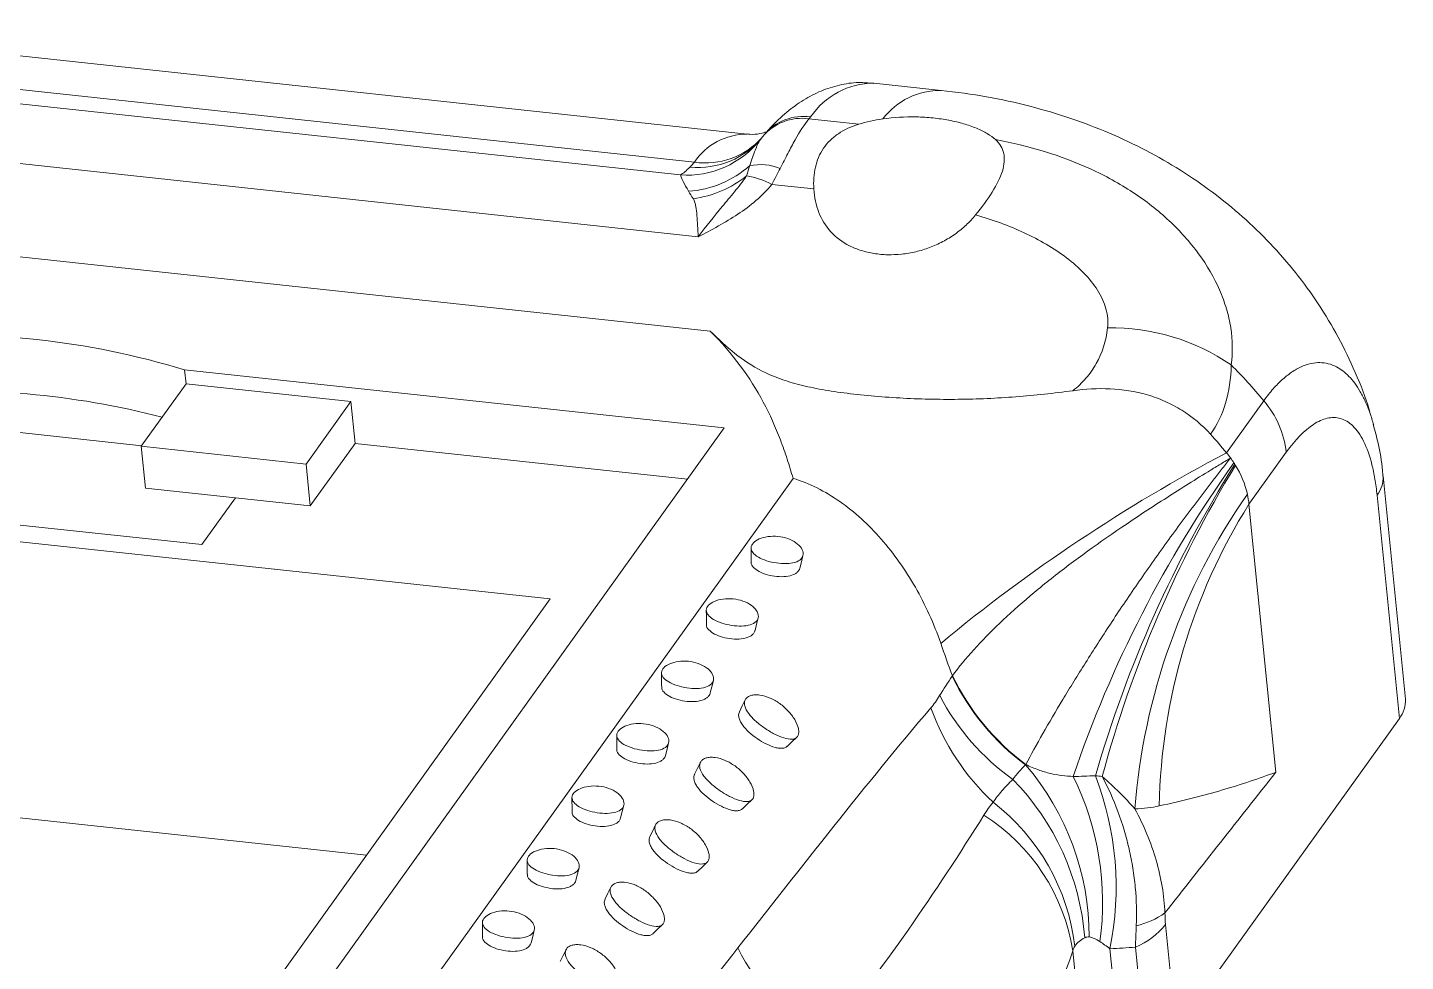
# Model space of a CAD drawing. Header units: inches. Extents: x 1430 to 4816, y 541 to 1061.
# Drawn here: x 2671.9 to 2701.92, y 760.01 to 780.36 of the extents above; entities that cross this region are included whole.
import ezdxf

# ---------------------------------------------------------------- set-up
doc = ezdxf.new("R2010")
doc.units = ezdxf.units.IN

msp = doc.modelspace()

# ---------------------------------------------------------------- linework, layer by layer
at = {"color": 7, "linetype": 'Continuous', "lineweight": 15}
for p, q in [((2687.575, 778.038), (2666.017, 780.358)), ((2664.869, 779.744), (2686.428, 777.424)), ((2664.47, 779.476), (2686.125, 777.146)), ((2691.808, 778.99), (2690.338, 779.149)), ((2686.513, 775.802), (2662.342, 778.403)), ((2688.924, 778.369), (2690.009, 778.253)), ((2687.915, 777.979), (2687.891, 777.95)), ((2689.031, 776.841), (2688.114, 776.939)), ((2686.775, 773.744), (2660.097, 776.615)), ((2687.078, 771.635), (2675.319, 772.9)), ((2675.35, 772.596), (2675.319, 772.9)), ((2675.35, 772.596), (2674.374, 771.236)), ((2678.943, 772.21), (2675.35, 772.596)), ((2677.967, 770.85), (2678.943, 772.21)), ((2678.943, 772.21), (2679.034, 771.298)), ((2698.025, 771.096), (2698.837, 772.229)), ((2674.383, 771.249), (2668.542, 771.878)), ((2673.172, 752.254), (2687.078, 771.635)), ((2674.374, 771.236), (2674.465, 770.325)), ((2674.374, 771.236), (2677.967, 770.85)), ((2678.058, 769.938), (2679.034, 771.298)), ((2686.277, 770.519), (2679.034, 771.298)), ((2677.967, 770.85), (2678.058, 769.938)), ((2699.327, 771.108), (2698.514, 769.975)), ((2657.157, 770.722), (2683.288, 767.91)), ((2673.861, 750.027), (2688.578, 770.538)), ((2701.922, 765.729), (2701.435, 770.591)), ((2665.241, 770.218), (2675.693, 769.094)), ((2674.465, 770.325), (2676.425, 770.114)), ((2675.693, 769.094), (2676.425, 770.114)), ((2676.425, 770.114), (2678.058, 769.938)), ((2699.099, 764.136), (2698.514, 769.975)), ((2701.793, 765.309), (2701.305, 770.171)), ((2683.288, 767.91), (2672.135, 752.365)), ((2701.793, 765.309), (2696.926, 758.526)), ((2679.284, 762.328), (2657.767, 764.644)), ((2696.696, 760.82), (2696.926, 758.526)), ((2696.27, 758.031), (2696.041, 760.325)), ((2694.674, 760.242), (2694.988, 757.118)), ((2695.485, 760.289), (2695.736, 757.781))]:
    msp.add_line(p, q, dxfattribs=at)
at = {"color": 7, "linetype": 'Continuous', "lineweight": 15, "flags": 128}
for points in [[(2688.725, 768.582), (2688.759, 768.72), (2688.794, 768.857)], [(2687.749, 767.222), (2687.784, 767.359), (2687.818, 767.497)], [(2686.773, 765.862), (2686.808, 765.999), (2686.843, 766.137)], [(2687.535, 765.71), (2687.472, 765.583), (2687.41, 765.455)], [(2688.451, 764.699), (2688.554, 764.797), (2688.656, 764.895)], [(2685.797, 764.502), (2685.832, 764.639), (2685.867, 764.777)], [(2686.559, 764.35), (2686.496, 764.222), (2686.434, 764.095)], [(2684.821, 763.142), (2684.856, 763.279), (2684.891, 763.417)], [(2687.475, 763.339), (2687.578, 763.437), (2687.68, 763.535)], [(2685.583, 762.99), (2685.52, 762.862), (2685.458, 762.735)], [(2686.5, 761.979), (2686.602, 762.077), (2686.705, 762.175)], [(2683.845, 761.782), (2683.88, 761.919), (2683.915, 762.056)], [(2684.607, 761.63), (2684.545, 761.502), (2684.482, 761.375)], [(2682.869, 760.422), (2682.904, 760.559), (2682.939, 760.696)], [(2685.524, 760.619), (2685.626, 760.717), (2685.729, 760.815)], [(2683.631, 760.27), (2683.569, 760.142), (2683.506, 760.015)]]:
    msp.add_lwpolyline(points, dxfattribs=at)
at = {"color": 8, "linetype": 'Continuous', "lineweight": 15}
for centre, radius, start, end in [((2690.352, 777.467), 1.682, 90.4613, 145.7941), ((2691.791, 777.409), 1.581, 89.3864, 142.6538), ((2687.58, 776.648), 1.39, 90.1528, 146.0354), ((2686.661, 779.076), 1.668, 261.9497, 317.8963), ((2700.833, 770.547), 0.604, 321.4789, 3.9622)]:
    msp.add_arc(centre, radius, start, end, dxfattribs=at)
at = {"color": 7, "linetype": 'Continuous', "lineweight": 15}
for centre, radius, start, end in [((2688.767, 777.277), 1.104, 81.7897, 140.5177), ((2688.804, 777.317), 1.107, 81.8781, 140.7361), ((2686.255, 779.206), 2.064, 266.3843, 321.2121), ((2686.515, 779.11), 1.8, 264.1484, 321.0671), ((2686.146, 779.033), 2.247, 273.9673, 311.4987), ((2686.083, 778.987), 2.379, 277.783, 308.5981), ((2687.263, 775.354), 1.799, 61.7744, 80.2625), ((2687.861, 776.146), 1.226, 69.0567, 100.644), ((2695.529, 769.226), 4.588, 55.5289, 91.1892), ((2670.225, 756.262), 17.401, 72.9757, 94.7406), ((2691.024, 765.811), 10.111, 39.4024, 45.3862), ((2670.337, 754.568), 17.876, 75.4462, 94.5846), ((2697.217, 770.854), 2.125, 6.8465, 40.3047), ((2690.278, 764.736), 10.023, 39.3893, 42.419), ((2714.979, 738.918), 36.371, 117.784, 129.5965), ((2719.649, 755.55), 26.372, 144.4724, 161.2167), ((2720.739, 756.692), 26.61, 147.8658, 163.9274), ((2720.417, 757.302), 25.989, 148.6558, 164.9665), ((2696.131, 769.542), 2.45, 35.9928, 39.3915), ((2696.184, 769.58), 2.385, 32.8803, 35.9923), ((2696.219, 769.603), 2.343, 32.0459, 32.8737), ((2696.234, 769.612), 2.326, 31.3131, 32.0458), ((2696.429, 769.718), 2.104, 13.028, 31.6196), ((2709.822, 762.27), 13.836, 145.0694, 175.5786), ((2709.36, 763.172), 12.803, 147.9022, 178.9675), ((2696.712, 769.793), 1.811, 5.7704, 12.7324), ((2696.788, 768.526), 5.269, 205.8344, 233.3797), ((2696.794, 768.528), 5.27, 205.7933, 233.3474), ((2696.808, 768.53), 5.276, 205.7062, 233.2421), ((2696.387, 768.223), 5.208, 207.6396, 234.544), ((2701.302, 765.69), 0.622, 322.1449, 3.5573), ((2696.542, 767.332), 5.275, 199.8818, 226.8763), ((2689.26, 760.542), 5.773, 0.0471, 40.5714), ((2689.41, 760.099), 5.542, 4.4573, 44.4542), ((2689.138, 761.298), 6.186, 352.0812, 26.3303), ((2688.839, 761.63), 6.779, 348.5909, 20.9964), ((2690.095, 759.791), 4.658, 6.8555, 52.4026), ((2690.44, 759.583), 4.285, 8.8427, 57.5855), ((2695.685, 762.478), 1.726, 282.5017, 305.3159), ((2695.391, 761.868), 1.674, 292.8272, 321.234), ((2692.226, 762.763), 5.437, 206.8394, 236.3863)]:
    msp.add_arc(centre, radius, start, end, dxfattribs=at)
for points, knots in [([(2690.331, 779.141), (2690.224, 779.151), (2689.973, 779.174), (2689.583, 779.114), (2689.178, 778.984), (2688.794, 778.783), (2688.425, 778.513), (2688.16, 778.261), (2688.015, 778.097), (2687.982, 778.059)], [0, 0, 0, 0, 0.115552, 0.269619, 0.42432, 0.58477, 0.756328, 0.944127, 1, 1, 1, 1]), ([(2701.163, 771.919), (2701.153, 771.958), (2701.069, 772.275), (2700.838, 772.845), (2700.472, 773.616), (2700.034, 774.344), (2699.538, 775.026), (2698.985, 775.661), (2698.379, 776.246), (2697.724, 776.78), (2697.021, 777.262), (2696.27, 777.692), (2695.472, 778.069), (2694.626, 778.392), (2693.732, 778.656), (2692.79, 778.865), (2692.139, 778.948), (2691.808, 778.99)], [0, 0, 0, 0, 0.009745, 0.078518, 0.146733, 0.214526, 0.282046, 0.349473, 0.417021, 0.484951, 0.553581, 0.623291, 0.694497, 0.767596, 0.842829, 0.920097, 1, 1, 1, 1]), ([(2688.924, 778.369), (2688.821, 778.246), (2688.722, 778.093), (2688.571, 777.82), (2688.519, 777.721), (2688.412, 777.513), (2688.358, 777.404), (2688.299, 777.291)], [0, 0, 0, 0, 0.5, 0.5, 0.75, 0.75, 1, 1, 1, 1]), ([(2690.009, 778.253), (2690.091, 778.278), (2690.176, 778.3), (2690.351, 778.339), (2690.441, 778.355), (2690.534, 778.368)], [0, 0, 0, 0, 0.5, 0.5, 1, 1, 1, 1]), ([(2690.534, 778.368), (2690.774, 778.403), (2691.018, 778.417), (2691.389, 778.408), (2691.51, 778.401), (2691.746, 778.376), (2691.863, 778.359), (2692.087, 778.317), (2692.193, 778.292), (2692.393, 778.234), (2692.488, 778.201), (2692.661, 778.129), (2692.739, 778.09), (2692.878, 778.007), (2692.94, 777.962), (2692.99, 777.916)], [0, 0, 0, 0, 0.25, 0.25, 0.375, 0.375, 0.5, 0.5, 0.625, 0.625, 0.75, 0.75, 0.875, 0.875, 1, 1, 1, 1]), ([(2687.997, 778.087), (2687.954, 778.073), (2687.865, 778.044), (2687.692, 778.021), (2687.597, 778.04), (2687.576, 778.044)], [0, 0, 0, 0, 0.419003, 0.8729, 1, 1, 1, 1]), ([(2690.009, 778.253), (2689.843, 778.202), (2689.695, 778.134), (2689.5, 778.002), (2689.439, 777.953), (2689.332, 777.847), (2689.284, 777.79), (2689.2, 777.666), (2689.164, 777.6), (2689.105, 777.461), (2689.082, 777.39), (2689.031, 777.165), (2689.02, 777.005), (2689.031, 776.841)], [0, 0, 0, 0, 0.25, 0.25, 0.375, 0.375, 0.5, 0.5, 0.625, 0.625, 0.75, 0.75, 1, 1, 1, 1]), ([(2687.863, 777.913), (2687.822, 777.852), (2687.787, 777.776), (2687.716, 777.59), (2687.68, 777.48), (2687.634, 777.35)], [0, 0, 0, 0, 0.5, 0.5, 1, 1, 1, 1]), ([(2687.891, 777.95), (2687.887, 777.945), (2687.874, 777.928), (2687.867, 777.921), (2687.868, 777.921), (2687.868, 777.922)], [0, 0, 0, 0, 0.2497508, 0.8291115, 1, 1, 1, 1]), ([(2692.556, 776.276), (2692.695, 776.446), (2692.817, 776.611), (2693.02, 776.936), (2693.096, 777.088), (2693.162, 777.302), (2693.175, 777.37), (2693.185, 777.498), (2693.182, 777.559), (2693.144, 777.731), (2693.085, 777.83), (2692.99, 777.916)], [0, 0, 0, 0, 0.25, 0.25, 0.5, 0.5, 0.625, 0.625, 0.75, 0.75, 1, 1, 1, 1]), ([(2692.99, 777.916), (2693.721, 777.781), (2694.415, 777.574), (2695.381, 777.131), (2695.692, 776.959), (2696.266, 776.582), (2696.531, 776.375), (2697.014, 775.925), (2697.232, 775.681), (2697.601, 775.176), (2697.754, 774.913), (2697.932, 774.506), (2697.983, 774.367), (2698.064, 774.092), (2698.095, 773.955), (2698.159, 773.546), (2698.163, 773.275), (2698.126, 773.009)], [0, 0, 0, 0, 0.25, 0.25, 0.375, 0.375, 0.5, 0.5, 0.625, 0.625, 0.75, 0.75, 0.8125, 0.8125, 0.875, 0.875, 1, 1, 1, 1]), ([(2687.567, 777.127), (2687.479, 777.001), (2687.389, 776.888), (2687.211, 776.669), (2687.122, 776.563), (2686.857, 776.244), (2686.683, 776.028), (2686.513, 775.802)], [0, 0, 0, 0, 0.25, 0.25, 0.5, 0.5, 1, 1, 1, 1]), ([(2688.114, 776.939), (2688.013, 776.811), (2687.895, 776.694), (2687.644, 776.48), (2687.511, 776.383), (2687.237, 776.201), (2687.095, 776.117), (2686.807, 775.955), (2686.661, 775.879), (2686.513, 775.802)], [0, 0, 0, 0, 0.25, 0.25, 0.5, 0.5, 0.75, 0.75, 1, 1, 1, 1]), ([(2689.031, 776.841), (2689.043, 776.662), (2689.078, 776.489), (2689.199, 776.176), (2689.285, 776.034), (2689.513, 775.785), (2689.649, 775.683), (2689.89, 775.562), (2689.976, 775.528), (2690.153, 775.473), (2690.246, 775.451), (2690.438, 775.42), (2690.539, 775.411), (2690.74, 775.407), (2690.841, 775.411), (2691.047, 775.433), (2691.151, 775.451), (2691.355, 775.499), (2691.455, 775.529), (2691.652, 775.603), (2691.75, 775.646), (2691.935, 775.744), (2692.023, 775.799), (2692.192, 775.918), (2692.273, 775.984), (2692.423, 776.124), (2692.492, 776.198), (2692.556, 776.276)], [0, 0, 0, 0, 0.125, 0.125, 0.25, 0.25, 0.375, 0.375, 0.4375, 0.4375, 0.5, 0.5, 0.5625, 0.5625, 0.625, 0.625, 0.6875, 0.6875, 0.75, 0.75, 0.8125, 0.8125, 0.875, 0.875, 0.9375, 0.9375, 1, 1, 1, 1]), ([(2686.405, 776.629), (2686.414, 776.617), (2686.419, 776.603), (2686.43, 776.576), (2686.435, 776.562), (2686.447, 776.519), (2686.454, 776.489), (2686.47, 776.396), (2686.477, 776.331), (2686.495, 776.123), (2686.502, 775.969), (2686.513, 775.802)], [0, 0, 0, 0, 0.0625, 0.0625, 0.125, 0.125, 0.25, 0.25, 0.5, 0.5, 1, 1, 1, 1]), ([(2695.434, 773.813), (2695.45, 773.952), (2695.436, 774.09), (2695.359, 774.367), (2695.295, 774.505), (2695.13, 774.767), (2695.03, 774.891), (2694.803, 775.127), (2694.674, 775.239), (2694.261, 775.554), (2693.949, 775.733), (2693.278, 776.043), (2692.924, 776.17), (2692.556, 776.276)], [0, 0, 0, 0, 0.125, 0.125, 0.25, 0.25, 0.375, 0.375, 0.5, 0.5, 0.75, 0.75, 1, 1, 1, 1]), ([(2694.675, 772.447), (2694.78, 772.528), (2694.875, 772.618), (2695.046, 772.816), (2695.121, 772.924), (2695.314, 773.268), (2695.401, 773.527), (2695.434, 773.813)], [0, 0, 0, 0, 0.25, 0.25, 0.5, 0.5, 1, 1, 1, 1]), ([(2686.775, 773.744), (2687.267, 773.254), (2687.642, 772.736), (2688.074, 771.926), (2688.196, 771.652), (2688.355, 771.237), (2688.404, 771.098), (2688.495, 770.819), (2688.538, 770.678), (2688.578, 770.538)], [0, 0, 0, 0, 0.5, 0.5, 0.75, 0.75, 0.875, 0.875, 1, 1, 1, 1]), ([(2686.775, 773.744), (2686.952, 773.568), (2687.126, 773.406), (2687.491, 773.115), (2687.683, 772.987), (2688.013, 772.82), (2688.131, 772.768), (2688.385, 772.673), (2688.521, 772.63), (2688.816, 772.552), (2688.976, 772.516), (2689.318, 772.452), (2689.498, 772.424), (2689.875, 772.374), (2690.072, 772.353), (2690.484, 772.315), (2690.692, 772.3), (2691.111, 772.277), (2691.323, 772.268), (2691.749, 772.259), (2691.963, 772.257), (2692.6, 772.264), (2693.018, 772.283), (2693.85, 772.347), (2694.262, 772.392), (2694.675, 772.447)], [0, 0, 0, 0, 0.125, 0.125, 0.25, 0.25, 0.3125, 0.3125, 0.375, 0.375, 0.4375, 0.4375, 0.5, 0.5, 0.5625, 0.5625, 0.625, 0.625, 0.6875, 0.6875, 0.75, 0.75, 0.875, 0.875, 1, 1, 1, 1]), ([(2698.126, 773.009), (2698.121, 772.71), (2698.079, 772.432), (2697.929, 771.925), (2697.819, 771.694), (2697.678, 771.497)], [0, 0, 0, 0, 0.5, 0.5, 1, 1, 1, 1]), ([(2697.678, 771.497), (2697.492, 771.7), (2697.283, 771.875), (2696.934, 772.093), (2696.811, 772.159), (2696.56, 772.271), (2696.432, 772.318), (2696.038, 772.433), (2695.762, 772.476), (2695.217, 772.5), (2694.945, 772.483), (2694.675, 772.447)], [0, 0, 0, 0, 0.25, 0.25, 0.375, 0.375, 0.5, 0.5, 0.75, 0.75, 1, 1, 1, 1]), ([(2701.305, 770.171), (2701.293, 770.294), (2701.277, 770.411), (2701.24, 770.634), (2701.217, 770.741), (2701.143, 771.036), (2701.082, 771.203), (2700.977, 771.415), (2700.939, 771.479), (2700.861, 771.59), (2700.82, 771.638), (2700.736, 771.72), (2700.692, 771.754), (2700.602, 771.807), (2700.556, 771.828), (2700.415, 771.868), (2700.318, 771.869), (2700.122, 771.825), (2700.021, 771.779), (2699.721, 771.585), (2699.523, 771.38), (2699.327, 771.108)], [0, 0, 0, 0, 0.0625, 0.0625, 0.125, 0.125, 0.25, 0.25, 0.3125, 0.3125, 0.375, 0.375, 0.4375, 0.4375, 0.5, 0.5, 0.625, 0.625, 0.75, 0.75, 1, 1, 1, 1]), ([(2701.432, 770.588), (2701.429, 770.627), (2701.411, 770.877), (2701.348, 771.256), (2701.259, 771.576), (2701.222, 771.71)], [0, 0, 0, 0, 0.095826, 0.621442, 1, 1, 1, 1]), ([(2692.054, 766.241), (2692.33, 766.611), (2692.673, 766.992), (2693.285, 767.577), (2693.506, 767.775), (2693.98, 768.176), (2694.23, 768.376), (2695.015, 768.975), (2695.584, 769.373), (2696.503, 769.978), (2696.818, 770.18), (2697.297, 770.481), (2697.459, 770.581), (2697.703, 770.731), (2697.785, 770.781), (2697.949, 770.881), (2698.032, 770.932), (2698.114, 770.981)], [0, 0, 0, 0, 0.25, 0.25, 0.375, 0.375, 0.5, 0.5, 0.75, 0.75, 0.875, 0.875, 0.9375, 0.9375, 0.96875, 0.96875, 1, 1, 1, 1]), ([(2693.651, 764.303), (2693.877, 764.733), (2694.147, 765.205), (2694.612, 765.977), (2694.778, 766.247), (2695.125, 766.796), (2695.306, 767.077), (2695.683, 767.65), (2695.88, 767.942), (2696.289, 768.537), (2696.504, 768.841), (2696.944, 769.451), (2697.171, 769.758), (2697.519, 770.218), (2697.636, 770.371), (2697.814, 770.6), (2697.873, 770.677), (2697.993, 770.829), (2698.054, 770.906), (2698.114, 770.981)], [0, 0, 0, 0, 0.25, 0.25, 0.375, 0.375, 0.5, 0.5, 0.625, 0.625, 0.75, 0.75, 0.875, 0.875, 0.9375, 0.9375, 0.96875, 0.96875, 1, 1, 1, 1]), ([(2691.797, 766.944), (2691.723, 767.159), (2691.638, 767.37), (2691.454, 767.777), (2691.353, 767.974), (2691.027, 768.544), (2690.774, 768.901), (2690.361, 769.372), (2690.217, 769.519), (2689.917, 769.792), (2689.759, 769.919), (2689.276, 770.256), (2688.939, 770.429), (2688.578, 770.538)], [0, 0, 0, 0, 0.125, 0.125, 0.25, 0.25, 0.5, 0.5, 0.625, 0.625, 0.75, 0.75, 1, 1, 1, 1]), ([(2688.411, 769.241), (2688.342, 769.261), (2688.195, 769.285), (2687.976, 769.268), (2687.794, 769.205), (2687.678, 769.11), (2687.65, 769), (2687.713, 768.892), (2687.854, 768.797), (2688.049, 768.724), (2688.27, 768.681), (2688.486, 768.675), (2688.668, 768.713), (2688.785, 768.798), (2688.812, 768.919), (2688.748, 769.05), (2688.61, 769.166), (2688.481, 769.221), (2688.411, 769.241)], [0, 0, 0, 0, 0.064629, 0.127971, 0.189506, 0.249755, 0.310063, 0.371766, 0.435232, 0.499831, 0.564381, 0.627741, 0.689335, 0.74962, 0.810006, 0.871741, 0.935191, 1, 1, 1, 1]), ([(2687.663, 769.021), (2687.664, 768.969), (2687.665, 768.867), (2687.666, 768.765), (2687.666, 768.714)], [0, 0, 0, 0, 0.500001, 1, 1, 1, 1]), ([(2687.671, 768.714), (2687.669, 768.71), (2687.656, 768.671), (2687.711, 768.595), (2687.832, 768.502), (2688.016, 768.432), (2688.224, 768.394), (2688.428, 768.393), (2688.571, 768.428), (2688.657, 768.477), (2688.7, 768.525), (2688.723, 768.561), (2688.724, 768.581), (2688.724, 768.582)], [0, 0, 0, 0, 0.015294, 0.146284, 0.277228, 0.408099, 0.53896, 0.669786, 0.800541, 0.866431, 0.932084, 0.997712, 1, 1, 1, 1]), ([(2687.435, 767.881), (2687.366, 767.901), (2687.219, 767.924), (2687, 767.908), (2686.818, 767.845), (2686.702, 767.75), (2686.674, 767.64), (2686.737, 767.532), (2686.878, 767.437), (2687.073, 767.364), (2687.294, 767.321), (2687.51, 767.315), (2687.692, 767.353), (2687.809, 767.438), (2687.836, 767.559), (2687.772, 767.69), (2687.634, 767.806), (2687.505, 767.861), (2687.435, 767.881)], [0, 0, 0, 0, 0.064629, 0.127971, 0.189506, 0.249755, 0.310063, 0.371766, 0.435232, 0.499831, 0.564381, 0.627741, 0.689335, 0.74962, 0.810006, 0.871741, 0.935191, 1, 1, 1, 1]), ([(2686.688, 767.66), (2686.688, 767.609), (2686.689, 767.507), (2686.69, 767.405), (2686.691, 767.354)], [0, 0, 0, 0, 0.500001, 1, 1, 1, 1]), ([(2686.695, 767.354), (2686.693, 767.35), (2686.681, 767.311), (2686.735, 767.235), (2686.856, 767.142), (2687.04, 767.072), (2687.248, 767.034), (2687.452, 767.033), (2687.596, 767.068), (2687.681, 767.117), (2687.724, 767.165), (2687.747, 767.201), (2687.748, 767.221), (2687.748, 767.222)], [0, 0, 0, 0, 0.015294, 0.146284, 0.277228, 0.408099, 0.53896, 0.669786, 0.800541, 0.866431, 0.932084, 0.997712, 1, 1, 1, 1]), ([(2686.46, 766.521), (2686.39, 766.541), (2686.243, 766.564), (2686.024, 766.548), (2685.842, 766.485), (2685.727, 766.39), (2685.698, 766.28), (2685.761, 766.172), (2685.902, 766.076), (2686.098, 766.004), (2686.318, 765.961), (2686.534, 765.955), (2686.716, 765.993), (2686.833, 766.078), (2686.86, 766.199), (2686.796, 766.33), (2686.658, 766.446), (2686.529, 766.501), (2686.46, 766.521)], [0, 0, 0, 0, 0.064629, 0.127971, 0.189506, 0.249755, 0.310063, 0.371766, 0.435232, 0.499831, 0.564381, 0.627741, 0.689335, 0.74962, 0.810006, 0.871741, 0.935191, 1, 1, 1, 1]), ([(2685.712, 766.3), (2685.712, 766.249), (2685.713, 766.147), (2685.714, 766.045), (2685.715, 765.994)], [0, 0, 0, 0, 0.500001, 1, 1, 1, 1]), ([(2685.719, 765.994), (2685.718, 765.99), (2685.705, 765.951), (2685.759, 765.875), (2685.88, 765.782), (2686.064, 765.712), (2686.272, 765.674), (2686.476, 765.673), (2686.62, 765.708), (2686.705, 765.757), (2686.748, 765.805), (2686.771, 765.841), (2686.772, 765.861), (2686.772, 765.862)], [0, 0, 0, 0, 0.015294, 0.146284, 0.277228, 0.408099, 0.53896, 0.669786, 0.800541, 0.866431, 0.932084, 0.997712, 1, 1, 1, 1]), ([(2688.289, 765.632), (2688.222, 765.68), (2688.08, 765.762), (2687.89, 765.817), (2687.75, 765.825), (2687.658, 765.81), (2687.585, 765.776), (2687.537, 765.724), (2687.515, 765.658), (2687.524, 765.555), (2687.602, 765.41), (2687.764, 765.241), (2687.961, 765.089), (2688.171, 764.963), (2688.379, 764.874), (2688.538, 764.846), (2688.636, 764.873), (2688.686, 764.922), (2688.707, 764.996), (2688.696, 765.116), (2688.623, 765.285), (2688.48, 765.474), (2688.356, 765.583), (2688.289, 765.632)], [0, 0, 0, 0, 0.063871, 0.127115, 0.15858, 0.188786, 0.219086, 0.248917, 0.278801, 0.309352, 0.371291, 0.434909, 0.499293, 0.563503, 0.626872, 0.688633, 0.71902, 0.749079, 0.77849, 0.809849, 0.872029, 0.935622, 1, 1, 1, 1]), ([(2687.374, 760.308), (2688.071, 761.195), (2688.767, 762.082), (2690.166, 763.837), (2690.868, 764.706), (2691.582, 765.538)], [0, 0, 0, 0, 0.5, 0.5, 1, 1, 1, 1]), ([(2687.412, 765.454), (2687.405, 765.438), (2687.388, 765.401), (2687.394, 765.331), (2687.421, 765.251), (2687.486, 765.141), (2687.611, 765.006), (2687.794, 764.863), (2687.992, 764.747), (2688.157, 764.681), (2688.28, 764.655), (2688.362, 764.657), (2688.421, 764.671), (2688.442, 764.695), (2688.448, 764.702)], [0, 0, 0, 0, 0.050872, 0.117238, 0.18245, 0.249461, 0.380931, 0.512507, 0.644008, 0.775451, 0.843504, 0.907417, 0.973529, 1, 1, 1, 1]), ([(2685.484, 765.161), (2685.414, 765.181), (2685.267, 765.204), (2685.048, 765.188), (2684.866, 765.125), (2684.751, 765.03), (2684.722, 764.92), (2684.785, 764.811), (2684.926, 764.716), (2685.122, 764.644), (2685.342, 764.601), (2685.558, 764.595), (2685.74, 764.633), (2685.857, 764.718), (2685.884, 764.839), (2685.821, 764.97), (2685.682, 765.086), (2685.553, 765.141), (2685.484, 765.161)], [0, 0, 0, 0, 0.064629, 0.127971, 0.189506, 0.249755, 0.310063, 0.371766, 0.435232, 0.499831, 0.564381, 0.627741, 0.689335, 0.74962, 0.810006, 0.871741, 0.935191, 1, 1, 1, 1]), ([(2684.736, 764.94), (2684.736, 764.889), (2684.737, 764.787), (2684.738, 764.685), (2684.739, 764.634)], [0, 0, 0, 0, 0.500001, 1, 1, 1, 1]), ([(2684.743, 764.634), (2684.742, 764.63), (2684.729, 764.591), (2684.783, 764.514), (2684.904, 764.422), (2685.089, 764.352), (2685.296, 764.314), (2685.5, 764.312), (2685.644, 764.348), (2685.729, 764.397), (2685.772, 764.444), (2685.795, 764.48), (2685.796, 764.501), (2685.797, 764.502)], [0, 0, 0, 0, 0.015294, 0.146284, 0.277228, 0.408099, 0.53896, 0.669786, 0.800541, 0.866431, 0.932084, 0.997712, 1, 1, 1, 1]), ([(2687.313, 764.272), (2687.246, 764.319), (2687.104, 764.401), (2686.914, 764.457), (2686.774, 764.464), (2686.683, 764.45), (2686.609, 764.416), (2686.561, 764.364), (2686.539, 764.298), (2686.548, 764.195), (2686.626, 764.05), (2686.788, 763.881), (2686.985, 763.729), (2687.195, 763.603), (2687.403, 763.514), (2687.563, 763.486), (2687.661, 763.513), (2687.71, 763.562), (2687.731, 763.636), (2687.72, 763.756), (2687.647, 763.925), (2687.504, 764.114), (2687.38, 764.223), (2687.313, 764.272)], [0, 0, 0, 0, 0.063871, 0.127115, 0.15858, 0.188786, 0.219086, 0.248917, 0.278801, 0.309352, 0.371291, 0.434909, 0.499293, 0.563503, 0.626872, 0.688633, 0.71902, 0.749079, 0.77849, 0.809849, 0.872029, 0.935622, 1, 1, 1, 1]), ([(2694.682, 764.042), (2694.519, 764.055), (2694.357, 764.071), (2694.101, 764.13), (2694.013, 764.156), (2693.834, 764.221), (2693.743, 764.26), (2693.651, 764.303)], [0, 0, 0, 0, 0.5, 0.5, 0.75, 0.75, 1, 1, 1, 1]), ([(2686.436, 764.094), (2686.429, 764.078), (2686.413, 764.041), (2686.418, 763.971), (2686.445, 763.89), (2686.511, 763.781), (2686.635, 763.645), (2686.819, 763.503), (2687.016, 763.387), (2687.181, 763.321), (2687.304, 763.295), (2687.387, 763.297), (2687.446, 763.311), (2687.467, 763.335), (2687.473, 763.342)], [0, 0, 0, 0, 0.050872, 0.117238, 0.18245, 0.249461, 0.380931, 0.512507, 0.644008, 0.775451, 0.843504, 0.907417, 0.973529, 1, 1, 1, 1]), ([(2692.937, 763.482), (2692.994, 763.565), (2693.059, 763.648), (2693.203, 763.813), (2693.283, 763.896), (2693.366, 763.98)], [0, 0, 0, 0, 0.5, 0.5, 1, 1, 1, 1]), ([(2696.058, 760.794), (2696.07, 761.07), (2696.063, 761.347), (2696.023, 761.765), (2696.006, 761.905), (2695.96, 762.185), (2695.933, 762.326), (2695.837, 762.743), (2695.757, 763.013), (2695.562, 763.541), (2695.446, 763.799), (2695.317, 764.043)], [0, 0, 0, 0, 0.25, 0.25, 0.375, 0.375, 0.5, 0.5, 0.75, 0.75, 1, 1, 1, 1]), ([(2696.559, 763.402), (2697.059, 763.508), (2697.513, 763.626), (2698.145, 763.811), (2698.347, 763.874), (2698.735, 764.003), (2698.922, 764.069), (2699.099, 764.136)], [0, 0, 0, 0, 0.5, 0.5, 0.75, 0.75, 1, 1, 1, 1]), ([(2684.508, 763.801), (2684.438, 763.821), (2684.291, 763.844), (2684.072, 763.828), (2683.89, 763.765), (2683.775, 763.67), (2683.747, 763.56), (2683.809, 763.451), (2683.95, 763.356), (2684.146, 763.283), (2684.367, 763.241), (2684.582, 763.235), (2684.764, 763.273), (2684.881, 763.358), (2684.908, 763.479), (2684.845, 763.609), (2684.706, 763.726), (2684.578, 763.781), (2684.508, 763.801)], [0, 0, 0, 0, 0.064629, 0.127971, 0.189506, 0.249755, 0.310063, 0.371766, 0.435232, 0.499831, 0.564381, 0.627741, 0.689335, 0.74962, 0.810006, 0.871741, 0.935191, 1, 1, 1, 1]), ([(2683.76, 763.58), (2683.76, 763.529), (2683.761, 763.427), (2683.762, 763.325), (2683.763, 763.274)], [0, 0, 0, 0, 0.500001, 1, 1, 1, 1]), ([(2696.682, 761.07), (2696.666, 761.453), (2696.601, 761.836), (2696.435, 762.409), (2696.368, 762.602), (2696.213, 762.976), (2696.125, 763.158), (2696.027, 763.337)], [0, 0, 0, 0, 0.5, 0.5, 0.75, 0.75, 1, 1, 1, 1]), ([(2683.767, 763.274), (2683.766, 763.27), (2683.753, 763.23), (2683.807, 763.154), (2683.929, 763.062), (2684.113, 762.992), (2684.32, 762.953), (2684.525, 762.952), (2684.668, 762.988), (2684.753, 763.037), (2684.797, 763.084), (2684.819, 763.12), (2684.821, 763.141), (2684.821, 763.142)], [0, 0, 0, 0, 0.015294, 0.146284, 0.277228, 0.408099, 0.53896, 0.669786, 0.800541, 0.866431, 0.932084, 0.997712, 1, 1, 1, 1]), ([(2686.337, 762.911), (2686.27, 762.959), (2686.128, 763.041), (2685.938, 763.097), (2685.798, 763.104), (2685.707, 763.09), (2685.633, 763.056), (2685.585, 763.004), (2685.563, 762.938), (2685.572, 762.835), (2685.65, 762.689), (2685.812, 762.521), (2686.009, 762.369), (2686.219, 762.243), (2686.427, 762.154), (2686.587, 762.126), (2686.685, 762.153), (2686.734, 762.202), (2686.755, 762.276), (2686.744, 762.396), (2686.671, 762.565), (2686.528, 762.754), (2686.404, 762.863), (2686.337, 762.911)], [0, 0, 0, 0, 0.063871, 0.127115, 0.15858, 0.188786, 0.219086, 0.248917, 0.278801, 0.309352, 0.371291, 0.434909, 0.499293, 0.563503, 0.626872, 0.688633, 0.71902, 0.749079, 0.77849, 0.809849, 0.872029, 0.935622, 1, 1, 1, 1]), ([(2689.241, 758.266), (2689.891, 759.058), (2690.504, 759.871), (2691.665, 761.524), (2692.213, 762.365), (2692.737, 763.201)], [0, 0, 0, 0, 0.5, 0.5, 1, 1, 1, 1]), ([(2685.46, 762.734), (2685.453, 762.718), (2685.437, 762.681), (2685.442, 762.611), (2685.469, 762.53), (2685.535, 762.421), (2685.659, 762.285), (2685.843, 762.143), (2686.04, 762.027), (2686.205, 761.96), (2686.328, 761.935), (2686.411, 761.937), (2686.47, 761.951), (2686.491, 761.975), (2686.497, 761.982)], [0, 0, 0, 0, 0.050872, 0.117238, 0.18245, 0.249461, 0.380931, 0.512507, 0.644008, 0.775451, 0.843504, 0.907417, 0.973529, 1, 1, 1, 1]), ([(2683.532, 762.441), (2683.462, 762.46), (2683.315, 762.484), (2683.096, 762.468), (2682.914, 762.405), (2682.799, 762.31), (2682.771, 762.2), (2682.833, 762.091), (2682.974, 761.996), (2683.17, 761.923), (2683.391, 761.88), (2683.607, 761.875), (2683.789, 761.913), (2683.905, 761.998), (2683.933, 762.118), (2683.869, 762.249), (2683.73, 762.366), (2683.602, 762.421), (2683.532, 762.441)], [0, 0, 0, 0, 0.064629, 0.127971, 0.189506, 0.249755, 0.310063, 0.371766, 0.435232, 0.499831, 0.564381, 0.627741, 0.689335, 0.74962, 0.810006, 0.871741, 0.935191, 1, 1, 1, 1]), ([(2682.784, 762.22), (2682.785, 762.169), (2682.786, 762.067), (2682.787, 761.965), (2682.787, 761.914)], [0, 0, 0, 0, 0.500001, 1, 1, 1, 1]), ([(2682.791, 761.914), (2682.79, 761.91), (2682.777, 761.87), (2682.831, 761.794), (2682.953, 761.702), (2683.137, 761.632), (2683.344, 761.593), (2683.549, 761.592), (2683.692, 761.628), (2683.777, 761.677), (2683.821, 761.724), (2683.843, 761.76), (2683.845, 761.781), (2683.845, 761.781)], [0, 0, 0, 0, 0.015294, 0.146284, 0.277228, 0.408099, 0.53896, 0.669786, 0.800541, 0.866431, 0.932084, 0.997712, 1, 1, 1, 1]), ([(2685.361, 761.551), (2685.294, 761.599), (2685.152, 761.681), (2684.962, 761.737), (2684.822, 761.744), (2684.731, 761.729), (2684.658, 761.696), (2684.609, 761.644), (2684.587, 761.578), (2684.596, 761.475), (2684.674, 761.329), (2684.836, 761.161), (2685.033, 761.009), (2685.244, 760.883), (2685.451, 760.794), (2685.611, 760.766), (2685.709, 760.793), (2685.758, 760.842), (2685.779, 760.915), (2685.768, 761.036), (2685.696, 761.204), (2685.552, 761.394), (2685.428, 761.503), (2685.361, 761.551)], [0, 0, 0, 0, 0.063871, 0.127115, 0.15858, 0.188786, 0.219086, 0.248917, 0.278801, 0.309352, 0.371291, 0.434909, 0.499293, 0.563503, 0.626872, 0.688633, 0.71902, 0.749079, 0.77849, 0.809849, 0.872029, 0.935622, 1, 1, 1, 1]), ([(2684.484, 761.374), (2684.477, 761.358), (2684.461, 761.321), (2684.466, 761.251), (2684.493, 761.17), (2684.559, 761.061), (2684.683, 760.925), (2684.867, 760.783), (2685.064, 760.667), (2685.23, 760.6), (2685.352, 760.575), (2685.435, 760.576), (2685.494, 760.591), (2685.515, 760.615), (2685.521, 760.622)], [0, 0, 0, 0, 0.050872, 0.117238, 0.18245, 0.249461, 0.380931, 0.512507, 0.644008, 0.775451, 0.843504, 0.907417, 0.973529, 1, 1, 1, 1]), ([(2682.556, 761.081), (2682.487, 761.1), (2682.339, 761.124), (2682.121, 761.108), (2681.938, 761.045), (2681.823, 760.95), (2681.795, 760.84), (2681.857, 760.731), (2681.998, 760.636), (2682.194, 760.563), (2682.415, 760.52), (2682.631, 760.514), (2682.813, 760.553), (2682.93, 760.638), (2682.957, 760.758), (2682.893, 760.889), (2682.754, 761.006), (2682.626, 761.061), (2682.556, 761.081)], [0, 0, 0, 0, 0.0646286, 0.1279711, 0.1895063, 0.2497549, 0.310063, 0.3717656, 0.4352319, 0.4998311, 0.5643815, 0.627741, 0.6893346, 0.7496204, 0.8100059, 0.8717409, 0.9351909, 1, 1, 1, 1]), ([(2681.808, 760.86), (2681.809, 760.809), (2681.81, 760.707), (2681.811, 760.605), (2681.811, 760.554)], [0, 0, 0, 0, 0.500001, 1, 1, 1, 1]), ([(2681.815, 760.554), (2681.814, 760.55), (2681.801, 760.51), (2681.855, 760.434), (2681.977, 760.341), (2682.161, 760.272), (2682.368, 760.233), (2682.573, 760.232), (2682.716, 760.267), (2682.801, 760.317), (2682.845, 760.364), (2682.867, 760.4), (2682.869, 760.421), (2682.869, 760.421)], [0, 0, 0, 0, 0.015294, 0.146284, 0.277228, 0.408099, 0.53896, 0.669786, 0.800541, 0.866431, 0.932084, 0.997712, 1, 1, 1, 1]), ([(2684.385, 760.191), (2684.318, 760.239), (2684.176, 760.321), (2683.986, 760.377), (2683.847, 760.384), (2683.755, 760.369), (2683.682, 760.336), (2683.633, 760.284), (2683.611, 760.218), (2683.62, 760.115), (2683.698, 759.969), (2683.86, 759.801), (2684.057, 759.649), (2684.268, 759.523), (2684.475, 759.433), (2684.635, 759.406), (2684.733, 759.433), (2684.782, 759.482), (2684.803, 759.555), (2684.792, 759.676), (2684.72, 759.844), (2684.576, 760.034), (2684.452, 760.143), (2684.385, 760.191)], [0, 0, 0, 0, 0.0638715, 0.1271145, 0.1585797, 0.1887856, 0.2190857, 0.248917, 0.2788012, 0.3093524, 0.3712914, 0.4349091, 0.499293, 0.563503, 0.6268719, 0.6886332, 0.7190199, 0.7490786, 0.7784905, 0.8098492, 0.8720295, 0.9356224, 1, 1, 1, 1]), ([(2695.265, 760.446), (2695.226, 760.471), (2695.187, 760.493), (2695.111, 760.53), (2695.073, 760.545), (2695.033, 760.547)], [0, 0, 0, 0, 0.5, 0.5, 1, 1, 1, 1]), ([(2694.674, 760.242), (2694.318, 759.213), (2693.881, 758.229), (2692.852, 756.34), (2692.26, 755.439), (2691.593, 754.579)], [0, 0, 0, 0, 0.5, 0.5, 1, 1, 1, 1])]:
    msp.add_open_spline(points, degree=3, knots=knots, dxfattribs=at)
for points in [[(2688.961, 778.412), (2688.949, 778.398), (2688.936, 778.384), (2688.924, 778.369)], [(2686.331, 777.319), (2686.362, 777.351), (2686.394, 777.386), (2686.428, 777.424)], [(2686.125, 777.146), (2686.184, 777.182), (2686.253, 777.24), (2686.331, 777.319)], [(2686.301, 776.792), (2686.207, 776.954), (2686.145, 777.077), (2686.125, 777.146)], [(2687.634, 777.35), (2687.611, 777.28), (2687.588, 777.205), (2687.567, 777.127)], [(2688.299, 777.291), (2688.24, 777.177), (2688.179, 777.06), (2688.114, 776.939)], [(2686.405, 776.629), (2686.364, 776.686), (2686.331, 776.741), (2686.301, 776.792)], [(2692.05, 766.235), (2691.965, 766.466), (2691.879, 766.704), (2691.797, 766.944)], [(2691.773, 765.807), (2691.862, 765.951), (2691.953, 766.092), (2692.046, 766.23)], [(2692.046, 766.23), (2692.047, 766.232), (2692.048, 766.233), (2692.05, 766.235)], [(2692.05, 766.235), (2692.051, 766.237), (2692.053, 766.239), (2692.054, 766.241)], [(2691.582, 765.538), (2691.65, 765.617), (2691.713, 765.709), (2691.773, 765.807)], [(2693.366, 763.98), (2693.453, 764.095), (2693.547, 764.2), (2693.645, 764.297)], [(2693.645, 764.297), (2693.646, 764.298), (2693.647, 764.299), (2693.648, 764.3)], [(2693.648, 764.3), (2693.649, 764.301), (2693.65, 764.302), (2693.651, 764.303)], [(2695.169, 764.059), (2695.002, 764.053), (2694.841, 764.046), (2694.682, 764.042)], [(2695.317, 764.043), (2695.268, 764.048), (2695.218, 764.053), (2695.169, 764.059)], [(2696.027, 763.337), (2695.815, 763.578), (2695.577, 763.813), (2695.317, 764.043)], [(2699.099, 764.136), (2698.294, 763.116), (2697.488, 762.094), (2696.682, 761.07)], [(2692.737, 763.201), (2692.799, 763.299), (2692.865, 763.393), (2692.937, 763.482)], [(2696.559, 763.402), (2696.391, 763.367), (2696.216, 763.344), (2696.027, 763.337)], [(2696.682, 761.07), (2696.684, 760.983), (2696.688, 760.9), (2696.696, 760.82)], [(2696.041, 760.325), (2696.045, 760.477), (2696.051, 760.633), (2696.058, 760.794)], [(2685.622, 758.08), (2686.207, 758.823), (2686.791, 759.566), (2687.374, 760.308)], [(2694.719, 760.347), (2694.701, 760.319), (2694.686, 760.284), (2694.674, 760.242)], [(2694.935, 760.53), (2694.843, 760.486), (2694.771, 760.423), (2694.719, 760.347)], [(2695.033, 760.547), (2695, 760.549), (2694.967, 760.545), (2694.935, 760.53)], [(2695.485, 760.289), (2695.409, 760.346), (2695.336, 760.399), (2695.265, 760.446)], [(2696.041, 760.325), (2695.855, 760.31), (2695.669, 760.298), (2695.485, 760.289)]]:
    msp.add_open_spline(points, degree=3, dxfattribs=at)
at = {"color": 8, "linetype": 'Continuous', "lineweight": 15}
for points, knots in [([(2687.891, 777.95), (2687.89, 777.948), (2687.878, 777.934), (2687.87, 777.923), (2687.863, 777.913)], [0, 0, 0, 0, 0.14282, 1, 1, 1, 1]), ([(2698.837, 772.229), (2698.905, 772.318), (2699.039, 772.495), (2699.251, 772.707), (2699.47, 772.877), (2699.679, 772.988), (2699.877, 773.049), (2700.061, 773.066), (2700.243, 773.043), (2700.41, 772.979), (2700.607, 772.854), (2700.782, 772.674), (2700.941, 772.431), (2701.051, 772.215), (2701.15, 771.974), (2701.205, 771.79), (2701.232, 771.7)], [0, 0, 0, 0, 0.07961, 0.159798, 0.241869, 0.324621, 0.392421, 0.460654, 0.530339, 0.60057, 0.656675, 0.770541, 0.828469, 0.886183, 0.944355, 1, 1, 1, 1])]:
    msp.add_open_spline(points, degree=3, knots=knots, dxfattribs=at)

doc.saveas('drawing.dxf')
